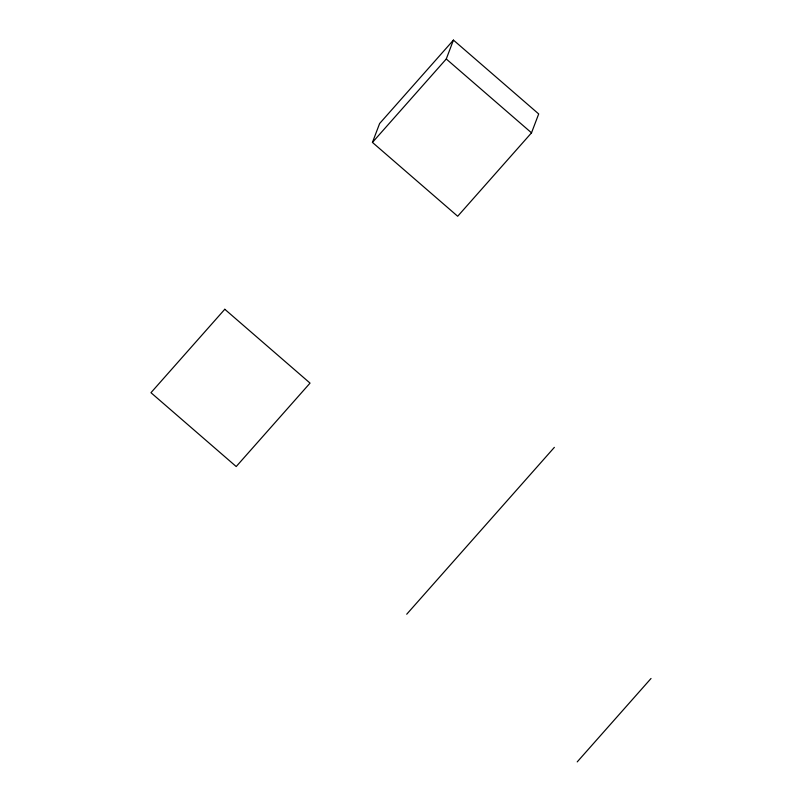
<?xml version="1.0" encoding="UTF-8"?>
<svg xmlns="http://www.w3.org/2000/svg" width="802" height="802" viewBox="0 0 802 802"><rect width="100%" height="100%" fill="white"/><g stroke="black" fill="none" stroke-linecap="round" stroke-linejoin="round"><path stroke-width="1.2" d="M372.439 142.415L379.617 123.528L453.441 40.1L538.693 113.944L531.515 132.831L457.691 216.259L372.439 142.415L446.273 58.987L453.441 40.1M406.714 614.222L554.362 447.366M577.209 761.9L651.034 678.472M446.273 58.987L531.515 132.831M224.791 309.271L150.966 392.699L236.209 466.543L310.043 383.115L224.791 309.271"/></g></svg>
